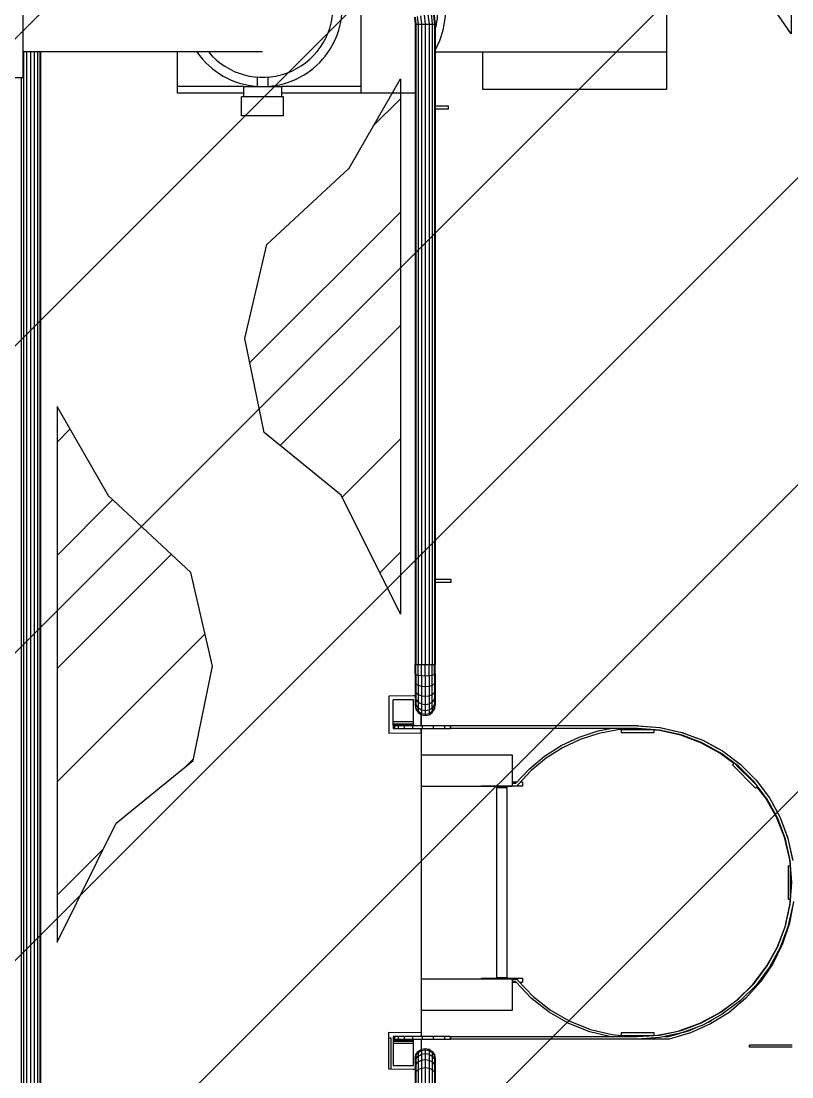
# Model space of a CAD drawing. Header units: metres. Extents: x 0 to 63075, y 0 to 44550.
# Drawn here: x 54707.4 to 54989, y 36760.2 to 37146.1 of the extents above; entities that cross this region are included whole.
import ezdxf

# ---------------------------------------------------------------- set-up
doc = ezdxf.new("R2010")
doc.units = ezdxf.units.M
doc.header["$LTSCALE"] = 75
for name, color, linetype in [('AI-Hatch mob', 7, 'Continuous'), ('GSB', 7, 'Continuous'), ('ML6', 1, 'Continuous'), ('SL1', 8, 'Continuous')]:
    doc.layers.add(name, color=color, linetype=linetype)
pattern_1 = [(44.99813, (326091.56, -18363.04), (-137.8813, 137.89033), [])]

# ---------------------------------------------------------------- blocks, each defined once
blk = doc.blocks.new('A$C6bae614f')
at = {"layer": 'SL1'}
h = blk.add_hatch(dxfattribs=at)
h.set_pattern_fill('_USER', color=256, scale=195, angle=44.9981, style=0, pattern_type=0)
h.set_pattern_definition(pattern_1)
h.paths.add_polyline_path([(380095.8, 22509.2), (379715, 22734.1), (380342.9, 22734.1), (380342.9, 22149.8)])
h = blk.add_hatch(dxfattribs=at)
h.set_pattern_fill('_USER', color=256, scale=195, angle=44.9981, style=0, pattern_type=0)
h.set_pattern_definition(pattern_1)
h.paths.add_polyline_path([(379392.5, 22040.5), (379392.4, 20737.2), (379248.2, 21026.5), (379061, 21179), (379014, 21408.4), (379067.2, 21636.8), (379267.6, 21823.1)])
h = blk.add_hatch(dxfattribs=at)
h.set_pattern_fill('_USER', color=256, scale=195, angle=44.9981, style=0, pattern_type=0)
h.set_pattern_definition(pattern_1)
h.paths.add_polyline_path([(378557, 21242.5), (378557, 19939.2), (378701.2, 20228.5), (378888.4, 20381), (378935.4, 20610.4), (378882.2, 20838.8), (378681.9, 21025.1)])
for p, q in [((380039.7, 22414.6), (380039.7, 22014.6)), ((378474.1, 22386.6), (378474.1, 22043.7)), ((379296.7, 22005.1), (379296.7, 22248.9)), ((379426.4, 22190.1), (379428.3, 22173.3)), ((379428.2, 22190.5), (379430.2, 22173.3)), ((379433.4, 22191.7), (379435.5, 22173.3)), ((379441.1, 22193.5), (379443.4, 22173.3)), ((379450.2, 22195.6), (379452.7, 22173.3)), ((379459.3, 22197.6), (379462.1, 22173.3)), ((379467, 22199.4), (379470, 22173.3)), ((379472.2, 22200.6), (379475.3, 22173.3)), ((379474, 22201), (379477.1, 22173.3)), ((379428.3, 22173.3), (379428.3, 20615)), ((379428.3, 22173.3), (379430.2, 22173.3)), ((379430.2, 22173.3), (379430.1, 20615)), ((379430.2, 22173.3), (379435.5, 22173.3)), ((379435.5, 22173.3), (379435.4, 20615)), ((379435.5, 22173.3), (379443.4, 22173.3)), ((379443.4, 22173.3), (379443.3, 20615)), ((379443.4, 22173.3), (379470, 22173.3)), ((379452.7, 22173.3), (379452.7, 20615)), ((379462.1, 22173.3), (379462, 20615)), ((379470, 22173.3), (379469.9, 20615)), ((379470, 22173.3), (379477.1, 22173.3)), ((379475.3, 22173.3), (379475.2, 20615)), ((379477.1, 22173.3), (379477.1, 20615)), ((379056.8, 22105.6), (378474.1, 22105.6)), ((378475.8, 18471.1), (378475.9, 22105.6)), ((378483.7, 18471.1), (378483.8, 22105.6)), ((378493, 18471.1), (378493.2, 22105.6)), ((378502.4, 18471.1), (378502.5, 22105.6)), ((378510.3, 18471.1), (378510.4, 22105.6)), ((378515.6, 18471.1), (378515.7, 22105.6)), ((378517.4, 18471.1), (378517.6, 22105.6)), ((378849.7, 22005.1), (378849.7, 22105.6)), ((379477.1, 22105.6), (380039.7, 22105.6)), ((379592.7, 22014.6), (379592.7, 22105.6)), ((378420.2, 22043.7), (378474.1, 22043.7)), ((378470.5, 18471.1), (378470.6, 22043.7)), ((379044.4, 22021.6), (379044.4, 22044.2)), ((379069.9, 22044.2), (379069.9, 22021.6)), ((379011.2, 22021.5), (378849.7, 22021.5)), ((379011.2, 22005.1), (378849.7, 22005.1)), ((379011.2, 21996.2), (379011.2, 22021.6)), ((379011.2, 22021.6), (379103.1, 22021.6)), ((379103.1, 22021.6), (379103.1, 21996.2)), ((379296.7, 22021.5), (379103.1, 22021.5)), ((379428.3, 22005.1), (379103.1, 22005.1)), ((380039.7, 22014.6), (379592.7, 22014.6)), ((379108.2, 21996.2), (379006.1, 21996.2)), ((379006.1, 21950.5), (379006.1, 21996.2)), ((379108.2, 21950.5), (379108.2, 21996.2)), ((379509.7, 21973.3), (379477.1, 21973.3)), ((379509.7, 21967), (379509.7, 21973.3)), ((379108.2, 21950.5), (379006.1, 21950.5)), ((379477.1, 21967), (379509.7, 21967)), ((379516.1, 20821.3), (379477.1, 20821.3)), ((379516.1, 20815), (379516.1, 20821.3)), ((379477.1, 20815), (379516.1, 20815)), ((379428.3, 20615), (379430.1, 20615)), ((379428.3, 20592.7), (379428.3, 20615)), ((379430.1, 20615), (379443.3, 20615)), ((379430.1, 20590.7), (379430.1, 20615)), ((379435.4, 20588.9), (379435.4, 20615)), ((379443.3, 20587.7), (379443.3, 20615)), ((379443.3, 20615), (379452.7, 20615)), ((379452.7, 20587.3), (379452.7, 20615)), ((379452.7, 20615), (379469.9, 20615)), ((379462, 20587.7), (379462, 20615)), ((379469.9, 20588.9), (379469.9, 20615)), ((379469.9, 20615), (379477.1, 20615)), ((379475.2, 20590.6), (379475.2, 20615)), ((379477.1, 20592.7), (379477.1, 20615)), ((379428.3, 20592.7), (379428.3, 20517.5)), ((379428.3, 20592.7), (379430.1, 20590.7)), ((379430.1, 20590.7), (379435.4, 20588.9)), ((379430.1, 20590.7), (379430.1, 20505.6)), ((379435.4, 20588.9), (379435.4, 20497.7)), ((379435.4, 20588.9), (379443.3, 20587.7)), ((379443.3, 20587.7), (379443.3, 20492.4)), ((379443.3, 20587.7), (379452.7, 20587.3)), ((379452.7, 20587.3), (379462, 20587.7)), ((379452.7, 20587.3), (379452.7, 20490.6)), ((379462, 20587.7), (379469.9, 20588.9)), ((379462, 20587.7), (379462, 20495.5)), ((379469.9, 20588.9), (379475.2, 20590.6)), ((379469.9, 20509.3), (379469.9, 20588.9)), ((379475.2, 20590.6), (379477.1, 20592.7)), ((379475.2, 20590.6), (379475.2, 20508.4)), ((379477.1, 20592.7), (379477.1, 20515)), ((379428.3, 20571.6), (379430.1, 20567.5)), ((379430.1, 20567.5), (379435.4, 20564.1)), ((379435.4, 20564.1), (379443.3, 20561.8)), ((379443.3, 20561.8), (379452.7, 20561)), ((379452.7, 20561), (379462, 20561.8)), ((379462, 20561.8), (379469.9, 20564.1)), ((379469.9, 20564.1), (379475.2, 20567.5)), ((379475.2, 20567.5), (379477.1, 20571.6)), ((379424.6, 20538.5), (379364.6, 20537.9)), ((379364.6, 20537.9), (379364.6, 20447.9)), ((379428.3, 20538.5), (379424.6, 20538.5)), ((379428.3, 20552.6), (379430.1, 20546.8)), ((379428.3, 20536.8), (379430.1, 20529.5)), ((379430.1, 20546.8), (379435.4, 20541.9)), ((379435.4, 20541.9), (379443.3, 20538.6)), ((379443.3, 20538.6), (379452.7, 20537.4)), ((379452.7, 20537.4), (379462, 20538.6)), ((379462, 20538.6), (379469.9, 20541.9)), ((379469.9, 20541.9), (379475.2, 20546.8)), ((379475.2, 20546.8), (379477.1, 20552.6)), ((379475.2, 20529.5), (379477.1, 20536.8)), ((379424.6, 20528.7), (379374.6, 20528.7)), ((379374.6, 20466.3), (379374.6, 20528.7)), ((379424.6, 20469.9), (379424.6, 20528.7)), ((379428.3, 20524.9), (379430.1, 20516.5)), ((379428.3, 20517.5), (379428.3, 20515)), ((379428.3, 20517.5), (379430.1, 20508.4)), ((379428.3, 20515), (379430.1, 20505.6)), ((379430.1, 20529.5), (379435.4, 20523.3)), ((379430.1, 20516.5), (379435.4, 20509.3)), ((379430.1, 20508.4), (379435.4, 20500.7)), ((379435.4, 20523.3), (379443.3, 20519.2)), ((379435.4, 20509.3), (379443.3, 20504.6)), ((379443.3, 20519.2), (379452.7, 20517.7)), ((379452.7, 20517.7), (379462, 20519.2)), ((379462, 20519.2), (379469.9, 20523.3)), ((379462, 20504.6), (379469.9, 20509.3)), ((379469.9, 20523.3), (379475.2, 20529.5)), ((379475.2, 20516.5), (379469.9, 20509.3)), ((379469.9, 20509.3), (379469.9, 20500.7)), ((379469.9, 20500.7), (379475.2, 20508.4)), ((379475.2, 20524.3), (379473.3, 20527.2)), ((379475.2, 20526.6), (379474.1, 20528.2)), ((379475.2, 20516.5), (379477.1, 20524.9)), ((379475.2, 20508.4), (379477.1, 20517.5)), ((379475.2, 20505.6), (379477.1, 20515)), ((379475.2, 20508.4), (379475.2, 20505.6)), ((379430.1, 20505.6), (379435.4, 20497.7)), ((379435.4, 20500.7), (379443.3, 20495.5)), ((379435.4, 20497.7), (379443.3, 20492.4)), ((379442.6, 20492.9), (379442.6, 20465)), ((379442.6, 20465), (379442.6, 20492.9)), ((379443.3, 20504.6), (379452.7, 20502.9)), ((379443.3, 20495.5), (379452.7, 20493.7)), ((379443.3, 20492.4), (379452.7, 20490.6)), ((379452.7, 20502.9), (379462, 20504.6)), ((379452.7, 20493.7), (379462, 20495.5)), ((379452.7, 20490.6), (379462, 20492.4)), ((379462, 20495.5), (379469.9, 20500.7)), ((379462, 20492.4), (379469.9, 20497.7)), ((379462, 20495.5), (379462, 20492.4)), ((379469.9, 20497.7), (379475.2, 20505.6)), ((379469.9, 20500.7), (379469.9, 20497.7)), ((379424.6, 20474.8), (379374.6, 20474.8)), ((379374.6, 20469.9), (379424.6, 20469.9)), ((379424.6, 20466.3), (379374.6, 20466.3)), ((379374.6, 20466.3), (379374.6, 20465)), ((379499.5, 20465), (379374.6, 20465)), ((379374.6, 20465), (379374.6, 20458.7)), ((379374.6, 20458.7), (379514.6, 20458.7)), ((379377.7, 20465), (379377.7, 20458.7)), ((379387, 20465), (379387, 20458.7)), ((379401.9, 20465), (379401.9, 20458.7)), ((379421.6, 20465), (379421.6, 20458.7)), ((379424.6, 20469.9), (379424.6, 20466.3)), ((379424.6, 20465), (379424.6, 20466.3)), ((379442.6, 20458.7), (379442.6, 19709)), ((379442.6, 20448.5), (379442.6, 20458.7)), ((379445.3, 20465), (379445.3, 20458.7)), ((379471.7, 20465), (379471.7, 20458.7)), ((379499.5, 20465), (379499.5, 20458.7)), ((379514.6, 20465), (379499.5, 20465)), ((379514.6, 20458.7), (379514.6, 20465)), ((379514.6, 20465), (379514.6, 20458.7)), ((379969.8, 20465), (379514.6, 20465)), ((379969.6, 20458.7), (379514.6, 20458.7)), ((379873.2, 20453), (379903.2, 20458.7)), ((379921.3, 20455.7), (379874.8, 20446.9)), ((379968.4, 20458.7), (379921.3, 20455.7)), ((379968.4, 20465), (379968.6, 20465)), ((379969.6, 20465), (379968.6, 20465)), ((379969.6, 20465), (380023.8, 20461.1)), ((379970.6, 20465), (379969.6, 20465)), ((380023, 20454.8), (379969.6, 20458.7)), ((379970.7, 20465), (379969.8, 20465)), ((379970.6, 20465), (380003.2, 20462.6)), ((379970.7, 20465), (379976.3, 20464.5)), ((380023, 20454.3), (379975.7, 20458.2)), ((380023.8, 20461.1), (380077, 20449.5)), ((380024.2, 20461), (380024.7, 20461)), ((380024.7, 20461), (380058.1, 20453.6)), ((379364.6, 20447.9), (379442.6, 20448.5)), ((379783.9, 20417.5), (379827.4, 20438.1)), ((379829.8, 20432.2), (379786.9, 20412)), ((379827.4, 20438.1), (379873.2, 20453)), ((379874.8, 20446.9), (379829.8, 20432.2)), ((380009.6, 20455.4), (379929.6, 20455.4)), ((379929.6, 20455.4), (379929.6, 20449.1)), ((379929.6, 20449.1), (380009.6, 20449.1)), ((380009.6, 20449.1), (380009.6, 20455.4)), ((380075.2, 20443.5), (380023, 20454.8)), ((380074.3, 20442.7), (380023, 20454.3)), ((380123.5, 20424.2), (380074.3, 20442.7)), ((380125.3, 20424.8), (380075.2, 20443.5)), ((380077, 20449.5), (380127.9, 20430.5)), ((380077.2, 20449.4), (380077.6, 20449.4)), ((380077.6, 20449.4), (380111.9, 20436.5)), ((380127.9, 20430.5), (380175.7, 20404.5)), ((380128.1, 20430.4), (380128.4, 20430.3)), ((380128.4, 20430.3), (380164.5, 20410.6)), ((379743.2, 20391.7), (379783.9, 20417.5)), ((379786.9, 20412), (379746.9, 20386.6)), ((380169.7, 20399), (380123.5, 20424.2)), ((380172.3, 20399.2), (380125.3, 20424.8)), ((380175.7, 20404.5), (380219.2, 20371.9)), ((380175.7, 20404.4), (380175.9, 20404.3)), ((380175.9, 20404.3), (380219.3, 20371.8)), ((379442.6, 20394.7), (379664.6, 20394.7)), ((379664.6, 20394.7), (379664.6, 20318.5)), ((379706.2, 20360.9), (379743.2, 20391.7)), ((379746.9, 20386.6), (379710.5, 20356.3)), ((380203.4, 20374), (380169.7, 20399)), ((380215.1, 20367.1), (380172.3, 20399.2)), ((379673.3, 20325.8), (379706.2, 20360.9)), ((379710.5, 20356.3), (379678.1, 20321.8)), ((380204.5, 20375.1), (380200, 20370.6)), ((380200, 20370.6), (380256.6, 20314)), ((380260.8, 20318.7), (380204.5, 20375)), ((380211.9, 20367.6), (380211.8, 20367.7)), ((380211.9, 20367.6), (380249.4, 20330.8)), ((380252.9, 20329.3), (380215.1, 20367.1)), ((380219.2, 20371.9), (380257.7, 20333.4)), ((380219.3, 20371.8), (380257.6, 20333.5)), ((379675.4, 20328), (379664.6, 20328)), ((379689.6, 20328), (379684, 20328)), ((379689.6, 20328), (379689.6, 20318.5)), ((380251.4, 20328.1), (380249.4, 20330.8)), ((380284.9, 20286.5), (380252.9, 20329.3)), ((380257.6, 20333.5), (380257.6, 20333.4)), ((380257.7, 20333.4), (380290.2, 20289.9)), ((380260.3, 20329.9), (380290.1, 20290.1)), ((379442.6, 20318.5), (379664.6, 20318.5)), ((379689.6, 20318.5), (379589.6, 20318.5)), ((379589.6, 20318.5), (379589.6, 20318.5)), ((379626.9, 19852), (379626.9, 20315.5)), ((379626.9, 20315.5), (379652.3, 20315.5)), ((379652.3, 19852), (379652.3, 20315.5)), ((379672.6, 20325), (379664.6, 20325)), ((379675.6, 20318.7), (379664.6, 20318.7)), ((379673.3, 20325.8), (379672.6, 20325)), ((379678.1, 20321.8), (379675.6, 20318.7)), ((380256.6, 20314), (380261, 20318.5)), ((380281.4, 20289.1), (380259.8, 20317.2)), ((380307.3, 20243.3), (380281.4, 20289.1)), ((380310.6, 20239.5), (380284.9, 20286.5)), ((380290.1, 20290.1), (380290.2, 20290)), ((380290.2, 20289.9), (380316.3, 20242.1)), ((380298.1, 20275.4), (380316.1, 20242.6)), ((380326.7, 20194.4), (380307.3, 20243.3)), ((380329.3, 20189.4), (380310.6, 20239.5)), ((380316.1, 20242.6), (380316.2, 20242.3)), ((380316.3, 20242.1), (380335.3, 20191.2)), ((380323.5, 20222.9), (380335.1, 20191.8)), ((380339.1, 20143.3), (380326.7, 20194.4)), ((380340.6, 20137.2), (380329.3, 20189.4)), ((380335.1, 20191.8), (380335.2, 20191.5)), ((380335.3, 20191.2), (380346.9, 20138)), ((380340.1, 20169.1), (380346.7, 20138.9)), ((380335.4, 20123.5), (380335.4, 20043.5)), ((380341.6, 20123.5), (380335.4, 20123.5)), ((380341.1, 20123.5), (380339.1, 20143.3)), ((380344.4, 20083.8), (380340.6, 20137.2)), ((380341.7, 20045.3), (380341.7, 20122.3)), ((380343, 20104.1), (380341.7, 20117.2)), ((380340.6, 20030.5), (380344.4, 20083.8)), ((380341.7, 20047.6), (380343.5, 20070.7)), ((380343.5, 20070.3), (380344.2, 20087.7)), ((380328.3, 19976.1), (380340.2, 20028.9)), ((380329.3, 19978.2), (380340.6, 20030.5)), ((380346.9, 20029.6), (380335.3, 19976.4)), ((380335.4, 20043.5), (380341.6, 20043.5)), ((380348.5, 20037.8), (380339, 19985.2)), ((380340.2, 20028.9), (380341.4, 20043.5)), ((380309, 19925.6), (380328.3, 19976.1)), ((380310.6, 19928.1), (380329.3, 19978.2)), ((380335.3, 19976.4), (380316.3, 19925.5)), ((380339, 19985.2), (380322.3, 19934.4)), ((380282.6, 19878.4), (380309, 19925.6)), ((380284.9, 19881.1), (380310.6, 19928.1)), ((380316.3, 19925.5), (380290.2, 19877.7)), ((380322.3, 19934.4), (380298.8, 19886.4)), ((380249.7, 19835.5), (380282.6, 19878.4)), ((380252.9, 19838.3), (380284.9, 19881.1)), ((380290.2, 19877.7), (380257.6, 19834.2)), ((380298.8, 19886.4), (380268.8, 19842.1)), ((379664.6, 19849), (379442.6, 19849)), ((379589.6, 19851), (379689.6, 19851)), ((379589.6, 19849), (379589.6, 19851)), ((379652.3, 19852), (379626.9, 19852)), ((379664.6, 19849), (379664.6, 19772.8)), ((379664.6, 19849), (379675.6, 19849)), ((379672.6, 19842.7), (379664.6, 19842.7)), ((379664.6, 19841.5), (379673.7, 19841.5)), ((379672.6, 19842.7), (379673.2, 19841.9)), ((379711.2, 19802.1), (379673.2, 19841.9)), ((379675.6, 19849), (379678.1, 19845.9)), ((379678.1, 19845.9), (379715.4, 19806.8)), ((379682.4, 19841.5), (379689.6, 19841.5)), ((379689.6, 19851), (379689.6, 19841.5)), ((380268.8, 19842.1), (380233, 19802.4)), ((380211, 19797.7), (380249.7, 19835.5)), ((380215.1, 19800.5), (380252.9, 19838.3)), ((380257.6, 19834.2), (380219.2, 19795.8)), ((379754.4, 19768.1), (379711.2, 19802.1)), ((379715.4, 19806.8), (379757.9, 19773.4)), ((380167.3, 19765.9), (380211, 19797.7)), ((380172.2, 19768.5), (380215.1, 19800.5)), ((380219.2, 19795.8), (380175.6, 19763.2)), ((380233, 19802.4), (380192, 19768)), ((379664.6, 19772.8), (379442.6, 19772.8)), ((379802.1, 19740.7), (379754.4, 19768.1)), ((379757.9, 19773.4), (379804.8, 19746.4)), ((380119.5, 19740.7), (380167.3, 19765.9)), ((380125.3, 19742.8), (380172.2, 19768.5)), ((380175.6, 19763.2), (380127.9, 19737.1)), ((380192, 19768), (380146.7, 19739.7)), ((379853.2, 19720.4), (379802.1, 19740.7)), ((379804.8, 19746.4), (379855.1, 19726.4)), ((380069.6, 19722.9), (380119.5, 19740.7)), ((380075.2, 19724.1), (380125.3, 19742.8)), ((380127.9, 19737.1), (380077, 19718.1)), ((380146.7, 19739.7), (380097.9, 19717.9)), ((380138.6, 19742.9), (380143.8, 19745.2)), ((380143.8, 19745.2), (380150.2, 19749.3)), ((379364.6, 19719.5), (379442.6, 19719)), ((379364.6, 19629.5), (379364.6, 19719.5)), ((379442.6, 19719), (379442.6, 19709)), ((379901.3, 19709), (379853.2, 19720.4)), ((379855.1, 19726.4), (379907.7, 19713.9)), ((379907.7, 19713.9), (379929.6, 19711.9)), ((380009.6, 19718.2), (379929.6, 19718.2)), ((379929.6, 19718.2), (379929.6, 19711.9)), ((379929.6, 19711.9), (380009.6, 19711.9)), ((379930.2, 19711.9), (379961.5, 19709)), ((379961.5, 19709), (379997.9, 19711)), ((379969.6, 19709), (380022.9, 19712.8)), ((380009.6, 19711.9), (380009.6, 19718.2)), ((380017.9, 19712.4), (380060.3, 19720.9)), ((380022.9, 19712.8), (380075.2, 19724.1)), ((380077, 19718.1), (380023.8, 19706.5)), ((380045.2, 19709.2), (380073.5, 19717.4)), ((380097.9, 19717.9), (380046.6, 19703)), ((380070.2, 19716.5), (380061.6, 19714.8)), ((380071.3, 19716.9), (380070.2, 19716.5)), ((380079.9, 19719.2), (380095.7, 19723.8)), ((380095.7, 19723.8), (380113.7, 19731.8)), ((379369.6, 19705.1), (379364.6, 19705.1)), ((379369.6, 19629.5), (379369.6, 19705.1)), ((379374.6, 19709), (379374.6, 19702.7)), ((379514.6, 19709), (379374.6, 19709)), ((379374.6, 19702.7), (379374.6, 19701.4)), ((379374.6, 19702.7), (379514.6, 19702.7)), ((379374.6, 19701.4), (379424.6, 19701.4)), ((379374.6, 19701.4), (379374.6, 19697.8)), ((379374.6, 19697.8), (379374.6, 19639)), ((379374.6, 19697.8), (379424.6, 19697.8)), ((379374.6, 19692.8), (379424.6, 19692.8)), ((379377.7, 19709), (379377.7, 19702.7)), ((379386.9, 19709), (379386.9, 19702.7)), ((379401.8, 19709), (379401.8, 19702.7)), ((379421.6, 19709), (379421.6, 19702.7)), ((379424.6, 19701.4), (379424.6, 19702.7)), ((379424.6, 19697.8), (379424.6, 19701.4)), ((379424.6, 19692.8), (379424.6, 19697.8)), ((379424.6, 19639), (379424.6, 19692.8)), ((379442.6, 19702.7), (379442.6, 19677.9)), ((379442.6, 19702.7), (379442.6, 19677.9)), ((379445.3, 19709), (379445.3, 19702.7)), ((379471.7, 19709), (379471.7, 19702.7)), ((379499.5, 19709), (379499.5, 19702.7)), ((379514.6, 19702.7), (379514.6, 19709)), ((379514.6, 19709), (379514.6, 19702.7)), ((379514.6, 19709), (379969.6, 19709)), ((379969.6, 19702.7), (379514.6, 19702.7)), ((380023.8, 19706.5), (379969.6, 19702.7)), ((380044.9, 19702.7), (379969.6, 19702.7)), ((380035, 19709), (380044.3, 19709)), ((380045.2, 19709.2), (380044.3, 19709)), ((380046.6, 19703), (380044.9, 19702.7)), ((380345.2, 19687.9), (380242.1, 19687.9)), ((380242.1, 19683.1), (380242.1, 19687.9)), ((379428.2, 19655.8), (379430.1, 19665.2)), ((379428.2, 19653.3), (379430.1, 19662.4)), ((379430.1, 19665.2), (379435.4, 19673.1)), ((379430.1, 19662.4), (379435.4, 19670.2)), ((379430.1, 19662.4), (379430.1, 19665.2)), ((379430.1, 19662.4), (379430.1, 19555.8)), ((379430.1, 19654.3), (379435.4, 19661.5)), ((379435.4, 19673.1), (379443.3, 19678.4)), ((379435.4, 19670.2), (379443.3, 19675.3)), ((379435.4, 19670.2), (379435.4, 19673.1)), ((379435.4, 19670.2), (379435.4, 19555.8)), ((379435.4, 19661.5), (379443.3, 19666.2)), ((379443.3, 19678.4), (379452.6, 19680.2)), ((379443.3, 19675.3), (379443.3, 19678.4)), ((379443.3, 19675.3), (379452.6, 19677.1)), ((379443.3, 19675.3), (379443.3, 19555.8)), ((379443.3, 19666.2), (379452.6, 19667.9)), ((379452.6, 19677.1), (379452.6, 19680.2)), ((379452.6, 19680.2), (379462, 19678.4)), ((379452.6, 19677.1), (379452.6, 19555.8)), ((379452.6, 19677.1), (379462, 19675.3)), ((379452.6, 19667.9), (379462, 19666.2)), ((379462, 19678.4), (379469.9, 19673.1)), ((379462, 19675.3), (379462, 19678.4)), ((379462, 19675.3), (379469.9, 19670.2)), ((379462, 19675.3), (379462, 19555.8)), ((379462, 19666.2), (379469.9, 19661.5)), ((379469.9, 19670.2), (379469.9, 19673.1)), ((379469.9, 19673.1), (379475.2, 19665.2)), ((379469.9, 19670.2), (379469.9, 19555.8)), ((379469.9, 19670.2), (379475.2, 19662.4)), ((379469.9, 19661.5), (379475.2, 19654.3)), ((379475.2, 19665.2), (379477, 19655.8)), ((379475.2, 19662.4), (379475.2, 19665.2)), ((379475.2, 19662.4), (379477, 19653.3)), ((379475.2, 19662.4), (379475.2, 19555.8)), ((380329, 19683.1), (380242.1, 19683.1)), ((380345.2, 19683.6), (380329, 19683.1)), ((379374.6, 19639), (379424.6, 19639)), ((379428.2, 19653.3), (379428.2, 19655.8)), ((379428.2, 19645.9), (379430.1, 19654.3)), ((379428.2, 19653.3), (379428.2, 19555.8)), ((379428.2, 19634), (379430.1, 19641.3)), ((379430.1, 19641.3), (379435.4, 19647.5)), ((379435.4, 19647.5), (379443.3, 19651.6)), ((379443.3, 19651.6), (379452.6, 19653.1)), ((379443.3, 19632.2), (379452.6, 19633.4)), ((379452.6, 19653.1), (379462, 19651.6)), ((379452.6, 19633.4), (379462, 19632.2)), ((379462, 19651.6), (379469.9, 19647.5)), ((379469.9, 19647.5), (379475.2, 19641.3)), ((379475.2, 19654.3), (379477, 19645.9)), ((379475.2, 19641.3), (379477, 19634)), ((379477, 19653.3), (379477, 19655.8)), ((379477, 19653.3), (379477, 19645.9)), ((379477, 19645.9), (379477, 19555.8)), ((379424.6, 19629), (379364.6, 19629.5)), ((379428.2, 19629), (379424.6, 19629)), ((379428.2, 19618.2), (379430.1, 19624)), ((379430.1, 19624), (379435.4, 19628.9)), ((379435.4, 19628.9), (379443.3, 19632.2)), ((379462, 19632.2), (379469.9, 19628.9)), ((379469.9, 19628.9), (379475.2, 19624)), ((379475.2, 19624), (379477, 19618.2))]:
    blk.add_line(p, q, dxfattribs=at)
for points in [[(380095.8, 22509.2), (379715, 22734.1), (380342.9, 22734.1), (380342.9, 22149.8)], [(379392.5, 22040.5), (379392.4, 20737.2), (379248.2, 21026.5), (379061, 21179), (379014, 21408.4), (379067.2, 21636.8), (379267.6, 21823.1)], [(378557, 21242.5), (378557, 19939.2), (378701.2, 20228.5), (378888.4, 20381), (378935.4, 20610.4), (378882.2, 20838.8), (378681.9, 21025.1)]]:
    blk.add_lwpolyline(points, close=True, dxfattribs=at)
for radius, start, end in [(171.4, 219.7071, 140.2891), (193.7, 273.7768, 10.0359), (193.7, 214.4403, 266.2195)]:
    blk.add_arc((379057.2, 22215.2), radius, start, end, dxfattribs=at)
for centre, major_axis, ratio, start_param, end_param in [((379381.8, 22215.2), (0, -171.4), 0.707103, 0.904833, 1.570796), ((379362.8, 22215.2), (0, -171.4), 0.707103, 1.232614, 1.570796), ((379362.8, 22215.2), (0, 171.4), 0.707107, 4.37419, 4.712389)]:
    blk.add_ellipse(centre, major_axis=major_axis, ratio=ratio, start_param=start_param, end_param=end_param, dxfattribs=at)
blk = doc.blocks.new('zw$15D4')
at = {"layer": 'ML6', "xscale": 0.2502808837766805, "yscale": 0.2502808837766805, "zscale": 0.2502808837766805}
blk.add_blockref('A$C6bae614f', (-85544.74, -3177.34), dxfattribs=at)

msp = doc.modelspace()

# ---------------------------------------------------------------- hatches: boundary and pattern name
at = {"layer": 'AI-Hatch mob'}
h = msp.add_hatch(dxfattribs=at)
h.set_pattern_fill('ANSI31', color=256, scale=25)
h.set_pattern_definition([(45, (-10332.5, -59.206), (-56.1266, 56.1266), [])])
h.paths.add_polyline_path([(55100.67, 38156.14), (54290.75, 38156.14), (54290.75, 36564.59), (55100.67, 36564.59)])

# ---------------------------------------------------------------- block references
at = {"layer": 'GSB', "xscale": 0.6000000000000068, "yscale": 0.6000000000000068, "zscale": 0.6000000000000068}
msp.add_blockref('zw$15D4', (49200, 35721.63), dxfattribs=at)

doc.saveas('drawing.dxf')
